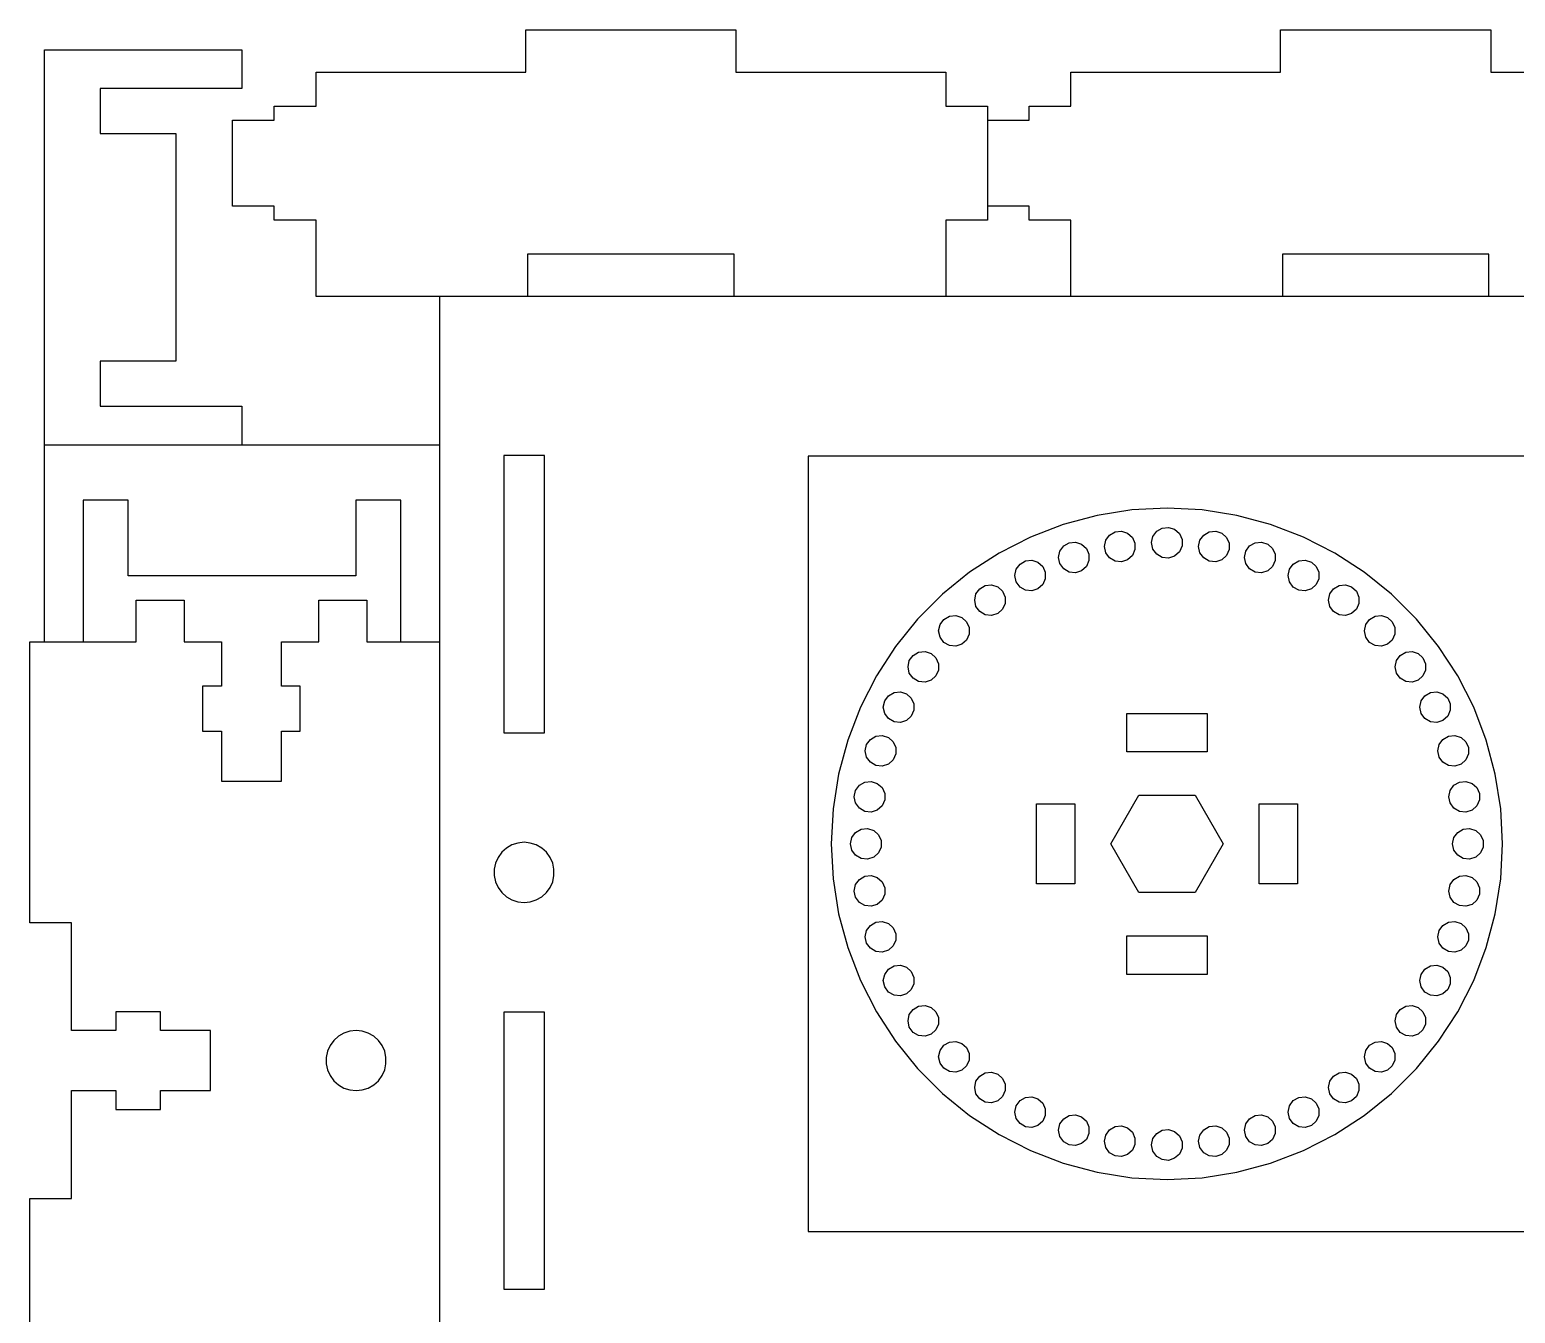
# Model space of a CAD drawing. Header units: millimetres. Extents: x 2644 to 3005, y 284 to 641.
# Drawn here: x 2827.8 to 2934.6, y 548.3 to 640.5 of the extents above; entities that cross this region are included whole.
import ezdxf

# ---------------------------------------------------------------- set-up
doc = ezdxf.new("R2010")
doc.units = ezdxf.units.MM
doc.layers.add('图层 01', color=18, linetype='Continuous', true_color=0x000000)

msp = doc.modelspace()

# ---------------------------------------------------------------- linework, layer by layer
at = {"layer": '图层 01', "color": 5, "true_color": 0x0000ff}
for p, q in [((2863.48, 637.48), (2863.48, 640.53)), ((2863.48, 640.53), (2878.59, 640.53)), ((2878.59, 640.53), (2878.59, 637.48)), ((2917.76, 637.48), (2917.76, 640.53)), ((2917.76, 640.53), (2932.87, 640.53)), ((2932.87, 640.53), (2932.87, 637.48)), ((2828.89, 639.08), (2843.07, 639.08)), ((2828.89, 610.7), (2828.89, 639.08)), ((2843.07, 639.08), (2843.07, 636.3)), ((2848.4, 635.03), (2848.4, 637.48)), ((2848.4, 637.48), (2863.48, 637.48)), ((2878.59, 637.48), (2893.68, 637.48)), ((2893.68, 637.48), (2893.68, 635.03)), ((2902.68, 635.03), (2902.68, 637.48)), ((2902.68, 637.48), (2917.76, 637.48)), ((2932.87, 637.48), (2947.96, 637.48)), ((2843.07, 636.3), (2832.87, 636.3)), ((2832.87, 636.3), (2832.87, 633.08)), ((2845.4, 634.03), (2845.4, 635.03)), ((2845.4, 635.03), (2848.4, 635.03)), ((2893.68, 635.03), (2896.68, 635.03)), ((2896.68, 635.03), (2896.68, 626.85)), ((2899.68, 634.03), (2899.68, 635.03)), ((2899.68, 635.03), (2902.68, 635.03)), ((2842.4, 627.85), (2842.4, 634.03)), ((2842.4, 634.03), (2845.4, 634.03)), ((2896.68, 634.03), (2899.68, 634.03)), ((2832.87, 633.08), (2838.31, 633.08)), ((2838.31, 633.08), (2838.31, 616.7)), ((2845.4, 627.85), (2842.4, 627.85)), ((2845.4, 626.85), (2845.4, 627.85)), ((2899.68, 627.85), (2896.68, 627.85)), ((2899.68, 626.85), (2899.68, 627.85)), ((2848.4, 626.85), (2845.4, 626.85)), ((2848.4, 621.35), (2848.4, 626.85)), ((2896.68, 626.85), (2893.68, 626.85)), ((2893.68, 626.85), (2893.68, 621.35)), ((2902.68, 626.85), (2899.68, 626.85)), ((2902.68, 621.35), (2902.68, 626.85)), ((2878.46, 624.4), (2863.61, 624.4)), ((2863.61, 624.4), (2863.61, 621.35)), ((2878.46, 621.35), (2878.46, 624.4)), ((2932.74, 624.4), (2917.89, 624.4)), ((2917.89, 624.4), (2917.89, 621.35)), ((2932.74, 621.35), (2932.74, 624.4)), ((3005.24, 621.35), (2848.4, 621.35)), ((2857.27, 621.35), (2857.27, 467.16)), ((2838.31, 616.7), (2832.87, 616.7)), ((2832.87, 616.7), (2832.87, 613.48)), ((2832.87, 613.48), (2843.07, 613.48)), ((2843.07, 613.48), (2843.07, 610.7)), ((2828.89, 596.52), (2828.89, 610.7)), ((2828.89, 610.7), (2857.27, 610.7)), ((2864.82, 609.92), (2861.9, 609.92)), ((2861.9, 609.92), (2861.9, 590)), ((2864.82, 590), (2864.82, 609.92)), ((2985.81, 609.87), (2883.79, 609.87)), ((2883.79, 609.87), (2883.79, 554.15)), ((2834.89, 606.72), (2831.67, 606.72)), ((2831.67, 606.72), (2831.67, 596.52)), ((2834.89, 601.28), (2834.89, 606.72)), ((2854.49, 606.72), (2851.27, 606.72)), ((2851.27, 606.72), (2851.27, 601.28)), ((2854.49, 596.52), (2854.49, 606.72)), ((2907.06, 606.01), (2904.57, 605.62)), ((2909.59, 606.15), (2907.06, 606.01)), ((2912.11, 606.01), (2909.59, 606.15)), ((2914.6, 605.62), (2912.11, 606.01)), ((2902.13, 604.96), (2899.77, 604.06)), ((2904.57, 605.62), (2902.13, 604.96)), ((2908.85, 604.48), (2909.24, 604.71)), ((2909.24, 604.71), (2909.7, 604.76)), ((2909.7, 604.76), (2910.14, 604.62)), ((2910.14, 604.62), (2910.48, 604.31)), ((2917.04, 604.96), (2914.6, 605.62)), ((2919.4, 604.06), (2917.04, 604.96)), ((2899.77, 604.06), (2897.52, 602.91)), ((2902.16, 603.42), (2902.56, 603.65)), ((2902.56, 603.65), (2903.01, 603.7)), ((2903.01, 603.7), (2903.45, 603.56)), ((2903.45, 603.56), (2903.79, 603.25)), ((2905.09, 603.39), (2905.19, 603.84)), ((2905.19, 603.84), (2905.46, 604.21)), ((2905.46, 604.21), (2905.86, 604.44)), ((2905.86, 604.44), (2906.32, 604.49)), ((2906.32, 604.49), (2906.75, 604.35)), ((2906.75, 604.35), (2907.1, 604.04)), ((2907.1, 604.04), (2907.28, 603.62)), ((2907.28, 603.62), (2907.28, 603.16)), ((2908.48, 603.66), (2908.57, 604.11)), ((2908.57, 603.2), (2908.48, 603.66)), ((2908.57, 604.11), (2908.85, 604.48)), ((2910.48, 604.31), (2910.67, 603.89)), ((2910.67, 603.89), (2910.67, 603.43)), ((2911.86, 603.39), (2911.96, 603.84)), ((2911.96, 603.84), (2912.23, 604.21)), ((2912.23, 604.21), (2912.63, 604.44)), ((2912.63, 604.44), (2913.09, 604.49)), ((2913.09, 604.49), (2913.53, 604.35)), ((2913.53, 604.35), (2913.87, 604.04)), ((2913.87, 604.04), (2914.06, 603.62)), ((2914.06, 603.62), (2914.06, 603.16)), ((2915.53, 603.42), (2915.93, 603.65)), ((2915.93, 603.65), (2916.39, 603.7)), ((2916.39, 603.7), (2916.83, 603.56)), ((2916.83, 603.56), (2917.17, 603.25)), ((2921.65, 602.91), (2919.4, 604.06)), ((2897.52, 602.91), (2895.4, 601.54)), ((2901.79, 602.6), (2901.89, 603.05)), ((2901.89, 602.15), (2901.79, 602.6)), ((2901.89, 603.05), (2902.16, 603.42)), ((2903.79, 603.25), (2903.98, 602.83)), ((2903.98, 602.83), (2903.98, 602.37)), ((2905.19, 602.94), (2905.09, 603.39)), ((2905.46, 602.57), (2905.19, 602.94)), ((2905.86, 602.34), (2905.46, 602.57)), ((2907.1, 602.74), (2906.75, 602.43)), ((2907.28, 603.16), (2907.1, 602.74)), ((2908.85, 602.83), (2908.57, 603.2)), ((2909.24, 602.6), (2908.85, 602.83)), ((2909.7, 602.55), (2909.24, 602.6)), ((2910.14, 602.7), (2909.7, 602.55)), ((2910.48, 603), (2910.14, 602.7)), ((2910.67, 603.43), (2910.48, 603)), ((2911.96, 602.94), (2911.86, 603.39)), ((2912.23, 602.57), (2911.96, 602.94)), ((2912.63, 602.34), (2912.23, 602.57)), ((2913.87, 602.74), (2913.53, 602.43)), ((2914.06, 603.16), (2913.87, 602.74)), ((2915.17, 602.6), (2915.26, 603.05)), ((2915.26, 602.15), (2915.17, 602.6)), ((2915.26, 603.05), (2915.53, 603.42)), ((2917.17, 603.25), (2917.36, 602.83)), ((2917.36, 602.83), (2917.36, 602.37)), ((2923.77, 601.54), (2921.65, 602.91)), ((2895.4, 601.54), (2893.44, 599.95)), ((2898.65, 601.3), (2898.75, 601.75)), ((2898.75, 601.75), (2899.02, 602.12)), ((2899.02, 602.12), (2899.42, 602.35)), ((2899.42, 602.35), (2899.88, 602.4)), ((2899.88, 602.4), (2900.31, 602.26)), ((2900.31, 602.26), (2900.66, 601.95)), ((2900.66, 601.95), (2900.84, 601.53)), ((2900.84, 601.53), (2900.84, 601.07)), ((2902.16, 601.77), (2901.89, 602.15)), ((2902.56, 601.54), (2902.16, 601.77)), ((2903.01, 601.49), (2902.56, 601.54)), ((2903.45, 601.64), (2903.01, 601.49)), ((2903.79, 601.94), (2903.45, 601.64)), ((2903.98, 602.37), (2903.79, 601.94)), ((2906.32, 602.29), (2905.86, 602.34)), ((2906.75, 602.43), (2906.32, 602.29)), ((2913.09, 602.29), (2912.63, 602.34)), ((2913.53, 602.43), (2913.09, 602.29)), ((2915.53, 601.77), (2915.26, 602.15)), ((2915.93, 601.54), (2915.53, 601.77)), ((2916.39, 601.49), (2915.93, 601.54)), ((2916.83, 601.64), (2916.39, 601.49)), ((2917.17, 601.94), (2916.83, 601.64)), ((2917.36, 602.37), (2917.17, 601.94)), ((2918.31, 601.3), (2918.4, 601.75)), ((2918.4, 601.75), (2918.67, 602.12)), ((2918.67, 602.12), (2919.07, 602.35)), ((2919.07, 602.35), (2919.53, 602.4)), ((2919.53, 602.4), (2919.97, 602.26)), ((2919.97, 602.26), (2920.31, 601.95)), ((2920.31, 601.95), (2920.5, 601.53)), ((2920.5, 601.53), (2920.5, 601.07)), ((2925.74, 599.95), (2923.77, 601.54)), ((2851.27, 601.28), (2834.89, 601.28)), ((2895.85, 599.97), (2896.12, 600.35)), ((2896.12, 600.35), (2896.52, 600.58)), ((2896.52, 600.58), (2896.98, 600.62)), ((2896.98, 600.62), (2897.42, 600.48)), ((2897.42, 600.48), (2897.76, 600.17)), ((2898.75, 600.85), (2898.65, 601.3)), ((2899.02, 600.47), (2898.75, 600.85)), ((2899.42, 600.24), (2899.02, 600.47)), ((2900.31, 600.34), (2899.88, 600.19)), ((2900.66, 600.65), (2900.31, 600.34)), ((2900.84, 601.07), (2900.66, 600.65)), ((2918.4, 600.85), (2918.31, 601.3)), ((2918.67, 600.47), (2918.4, 600.85)), ((2919.07, 600.24), (2918.67, 600.47)), ((2919.97, 600.34), (2919.53, 600.19)), ((2920.31, 600.65), (2919.97, 600.34)), ((2920.5, 601.07), (2920.31, 600.65)), ((2921.3, 599.97), (2921.57, 600.35)), ((2921.57, 600.35), (2921.97, 600.58)), ((2921.97, 600.58), (2922.43, 600.62)), ((2922.43, 600.62), (2922.86, 600.48)), ((2922.86, 600.48), (2923.21, 600.17)), ((2835.46, 596.52), (2835.46, 599.52)), ((2835.46, 599.52), (2838.92, 599.52)), ((2838.92, 599.52), (2838.92, 596.52)), ((2848.6, 596.52), (2848.6, 599.52)), ((2848.6, 599.52), (2852.06, 599.52)), ((2852.06, 599.52), (2852.06, 596.52)), ((2893.44, 599.95), (2891.65, 598.16)), ((2895.76, 599.52), (2895.85, 599.97)), ((2895.85, 599.07), (2895.76, 599.52)), ((2897.76, 600.17), (2897.95, 599.75)), ((2897.95, 599.29), (2897.76, 598.87)), ((2897.95, 599.75), (2897.95, 599.29)), ((2899.88, 600.19), (2899.42, 600.24)), ((2919.53, 600.19), (2919.07, 600.24)), ((2921.2, 599.52), (2921.3, 599.97)), ((2921.3, 599.07), (2921.2, 599.52)), ((2923.21, 600.17), (2923.39, 599.75)), ((2923.39, 599.29), (2923.21, 598.87)), ((2923.39, 599.75), (2923.39, 599.29)), ((2927.52, 598.16), (2925.74, 599.95)), ((2893.54, 598.14), (2893.94, 598.37)), ((2893.94, 598.37), (2894.4, 598.42)), ((2894.4, 598.42), (2894.84, 598.28)), ((2894.84, 598.28), (2895.18, 597.97)), ((2896.12, 598.7), (2895.85, 599.07)), ((2896.52, 598.47), (2896.12, 598.7)), ((2896.98, 598.42), (2896.52, 598.47)), ((2897.42, 598.56), (2896.98, 598.42)), ((2897.76, 598.87), (2897.42, 598.56)), ((2921.57, 598.7), (2921.3, 599.07)), ((2921.97, 598.47), (2921.57, 598.7)), ((2922.43, 598.42), (2921.97, 598.47)), ((2922.86, 598.56), (2922.43, 598.42)), ((2923.21, 598.87), (2922.86, 598.56)), ((2924.15, 598.14), (2924.55, 598.37)), ((2924.55, 598.37), (2925.01, 598.42)), ((2925.01, 598.42), (2925.45, 598.28)), ((2925.45, 598.28), (2925.79, 597.97)), ((2891.65, 598.16), (2890.06, 596.2)), ((2893.17, 597.32), (2893.27, 597.77)), ((2893.27, 596.87), (2893.17, 597.32)), ((2893.27, 597.77), (2893.54, 598.14)), ((2895.18, 597.97), (2895.37, 597.55)), ((2895.37, 597.55), (2895.37, 597.09)), ((2923.78, 597.32), (2923.88, 597.77)), ((2923.88, 596.87), (2923.78, 597.32)), ((2923.88, 597.77), (2924.15, 598.14)), ((2925.79, 597.97), (2925.98, 597.55)), ((2925.98, 597.55), (2925.98, 597.09)), ((2929.11, 596.2), (2927.52, 598.16)), ((2827.82, 576.34), (2827.82, 596.52)), ((2827.82, 596.52), (2835.46, 596.52)), ((2838.92, 596.52), (2841.6, 596.52)), ((2841.6, 596.52), (2841.6, 593.34)), ((2845.92, 593.34), (2845.92, 596.52)), ((2845.92, 596.52), (2848.6, 596.52)), ((2852.06, 596.52), (2857.27, 596.52)), ((2890.06, 596.2), (2888.69, 594.08)), ((2893.54, 596.49), (2893.27, 596.87)), ((2893.94, 596.26), (2893.54, 596.49)), ((2894.4, 596.21), (2893.94, 596.26)), ((2894.84, 596.36), (2894.4, 596.21)), ((2895.18, 596.66), (2894.84, 596.36)), ((2895.37, 597.09), (2895.18, 596.66)), ((2924.15, 596.49), (2923.88, 596.87)), ((2924.55, 596.26), (2924.15, 596.49)), ((2925.01, 596.21), (2924.55, 596.26)), ((2925.45, 596.36), (2925.01, 596.21)), ((2925.79, 596.66), (2925.45, 596.36)), ((2925.98, 597.09), (2925.79, 596.66)), ((2930.49, 594.08), (2929.11, 596.2)), ((2890.97, 594.73), (2891.06, 595.18)), ((2891.06, 595.18), (2891.33, 595.56)), ((2891.33, 595.56), (2891.73, 595.79)), ((2891.73, 595.79), (2892.19, 595.84)), ((2892.19, 595.84), (2892.63, 595.69)), ((2892.63, 595.69), (2892.97, 595.38)), ((2892.97, 595.38), (2893.16, 594.96)), ((2925.99, 594.73), (2926.09, 595.18)), ((2926.09, 595.18), (2926.36, 595.56)), ((2926.36, 595.56), (2926.76, 595.79)), ((2926.76, 595.79), (2927.21, 595.84)), ((2927.21, 595.84), (2927.65, 595.69)), ((2927.65, 595.69), (2927.99, 595.38)), ((2927.99, 595.38), (2928.18, 594.96)), ((2888.69, 594.08), (2887.54, 591.83)), ((2891.06, 594.28), (2890.97, 594.73)), ((2891.33, 593.91), (2891.06, 594.28)), ((2891.73, 593.68), (2891.33, 593.91)), ((2892.97, 594.08), (2892.63, 593.77)), ((2893.16, 594.5), (2892.97, 594.08)), ((2893.16, 594.96), (2893.16, 594.5)), ((2926.09, 594.28), (2925.99, 594.73)), ((2926.36, 593.91), (2926.09, 594.28)), ((2926.76, 593.68), (2926.36, 593.91)), ((2927.99, 594.08), (2927.65, 593.77)), ((2928.18, 594.5), (2927.99, 594.08)), ((2928.18, 594.96), (2928.18, 594.5)), ((2931.64, 591.83), (2930.49, 594.08)), ((2841.6, 593.34), (2840.25, 593.34)), ((2840.25, 593.34), (2840.25, 590.12)), ((2847.27, 593.34), (2845.92, 593.34)), ((2847.27, 590.12), (2847.27, 593.34)), ((2889.56, 592.66), (2889.96, 592.89)), ((2889.96, 592.89), (2890.42, 592.94)), ((2890.42, 592.94), (2890.86, 592.8)), ((2892.19, 593.63), (2891.73, 593.68)), ((2892.63, 593.77), (2892.19, 593.63)), ((2927.21, 593.63), (2926.76, 593.68)), ((2927.65, 593.77), (2927.21, 593.63)), ((2928.13, 592.66), (2928.53, 592.89)), ((2928.53, 592.89), (2928.99, 592.94)), ((2928.99, 592.94), (2929.43, 592.8)), ((2887.54, 591.83), (2886.63, 589.47)), ((2889.19, 591.84), (2889.29, 592.29)), ((2889.29, 591.39), (2889.19, 591.84)), ((2889.29, 592.29), (2889.56, 592.66)), ((2890.86, 592.8), (2891.2, 592.49)), ((2891.2, 592.49), (2891.39, 592.07)), ((2891.39, 592.07), (2891.39, 591.61)), ((2927.76, 591.84), (2927.86, 592.29)), ((2927.86, 591.39), (2927.76, 591.84)), ((2927.86, 592.29), (2928.13, 592.66)), ((2929.43, 592.8), (2929.77, 592.49)), ((2929.77, 592.49), (2929.96, 592.07)), ((2929.96, 592.07), (2929.96, 591.61)), ((2932.54, 589.47), (2931.64, 591.83)), ((2889.56, 591.01), (2889.29, 591.39)), ((2889.96, 590.78), (2889.56, 591.01)), ((2890.42, 590.74), (2889.96, 590.78)), ((2890.86, 590.88), (2890.42, 590.74)), ((2891.2, 591.19), (2890.86, 590.88)), ((2891.39, 591.61), (2891.2, 591.19)), ((2906.71, 588.63), (2906.71, 591.39)), ((2906.71, 591.39), (2912.47, 591.39)), ((2912.47, 591.39), (2912.47, 588.63)), ((2928.13, 591.01), (2927.86, 591.39)), ((2928.53, 590.78), (2928.13, 591.01)), ((2928.99, 590.74), (2928.53, 590.78)), ((2929.43, 590.88), (2928.99, 590.74)), ((2929.77, 591.19), (2929.43, 590.88)), ((2929.96, 591.61), (2929.77, 591.19)), ((2840.25, 590.12), (2841.6, 590.12)), ((2841.6, 590.12), (2841.6, 586.52)), ((2845.92, 586.52), (2845.92, 590.12)), ((2845.92, 590.12), (2847.27, 590.12)), ((2861.9, 590), (2864.82, 590)), ((2888.26, 589.52), (2888.66, 589.75)), ((2888.66, 589.75), (2889.12, 589.8)), ((2889.12, 589.8), (2889.56, 589.66)), ((2889.56, 589.66), (2889.9, 589.35)), ((2929.43, 589.52), (2929.83, 589.75)), ((2929.83, 589.75), (2930.29, 589.8)), ((2930.29, 589.8), (2930.73, 589.66)), ((2930.73, 589.66), (2931.07, 589.35)), ((2886.63, 589.47), (2885.98, 587.03)), ((2887.89, 588.7), (2887.99, 589.15)), ((2887.99, 588.25), (2887.89, 588.7)), ((2887.99, 589.15), (2888.26, 589.52)), ((2889.9, 589.35), (2890.09, 588.93)), ((2890.09, 588.93), (2890.09, 588.47)), ((2912.47, 588.63), (2906.71, 588.63)), ((2929.06, 588.7), (2929.16, 589.15)), ((2929.16, 588.25), (2929.06, 588.7)), ((2929.16, 589.15), (2929.43, 589.52)), ((2931.07, 589.35), (2931.26, 588.93)), ((2931.26, 588.93), (2931.26, 588.47)), ((2933.19, 587.03), (2932.54, 589.47)), ((2888.26, 587.88), (2887.99, 588.25)), ((2888.66, 587.65), (2888.26, 587.88)), ((2889.12, 587.6), (2888.66, 587.65)), ((2889.56, 587.74), (2889.12, 587.6)), ((2889.9, 588.05), (2889.56, 587.74)), ((2890.09, 588.47), (2889.9, 588.05)), ((2929.43, 587.88), (2929.16, 588.25)), ((2929.83, 587.65), (2929.43, 587.88)), ((2930.29, 587.6), (2929.83, 587.65)), ((2930.73, 587.74), (2930.29, 587.6)), ((2931.07, 588.05), (2930.73, 587.74)), ((2931.26, 588.47), (2931.07, 588.05)), ((2841.6, 586.52), (2845.92, 586.52)), ((2885.98, 587.03), (2885.58, 584.53)), ((2887.47, 586.22), (2887.87, 586.45)), ((2887.87, 586.45), (2888.32, 586.5)), ((2888.32, 586.5), (2888.76, 586.36)), ((2930.22, 586.22), (2930.62, 586.45)), ((2930.62, 586.45), (2931.08, 586.5)), ((2931.08, 586.5), (2931.52, 586.36)), ((2933.59, 584.53), (2933.19, 587.03)), ((2887.1, 585.4), (2887.2, 585.85)), ((2887.2, 584.95), (2887.1, 585.4)), ((2887.2, 585.85), (2887.47, 586.22)), ((2888.76, 586.36), (2889.11, 586.05)), ((2889.11, 586.05), (2889.29, 585.63)), ((2889.29, 585.63), (2889.29, 585.17)), ((2905.55, 582.01), (2907.57, 585.51)), ((2907.57, 585.51), (2911.61, 585.51)), ((2911.61, 585.51), (2913.62, 582.01)), ((2929.86, 585.4), (2929.95, 585.85)), ((2929.95, 584.95), (2929.86, 585.4)), ((2929.95, 585.85), (2930.22, 586.22)), ((2931.52, 586.36), (2931.86, 586.05)), ((2931.86, 586.05), (2932.05, 585.63)), ((2932.05, 585.63), (2932.05, 585.17)), ((2885.58, 584.53), (2885.45, 582.01)), ((2887.47, 584.57), (2887.2, 584.95)), ((2887.87, 584.34), (2887.47, 584.57)), ((2888.32, 584.29), (2887.87, 584.34)), ((2888.76, 584.44), (2888.32, 584.29)), ((2889.11, 584.75), (2888.76, 584.44)), ((2889.29, 585.17), (2889.11, 584.75)), ((2900.21, 579.13), (2900.21, 584.89)), ((2900.21, 584.89), (2902.97, 584.89)), ((2902.97, 584.89), (2902.97, 579.13)), ((2916.21, 579.13), (2916.21, 584.89)), ((2916.21, 584.89), (2918.97, 584.89)), ((2918.97, 584.89), (2918.97, 579.13)), ((2930.22, 584.57), (2929.95, 584.95)), ((2930.62, 584.34), (2930.22, 584.57)), ((2931.08, 584.29), (2930.62, 584.34)), ((2931.52, 584.44), (2931.08, 584.29)), ((2931.86, 584.75), (2931.52, 584.44)), ((2932.05, 585.17), (2931.86, 584.75)), ((2933.72, 582.01), (2933.59, 584.53)), ((2886.83, 582.01), (2886.93, 582.46)), ((2886.93, 582.46), (2887.2, 582.83)), ((2887.2, 582.83), (2887.6, 583.06)), ((2887.6, 583.06), (2888.06, 583.11)), ((2888.06, 583.11), (2888.5, 582.97)), ((2888.5, 582.97), (2888.84, 582.66)), ((2888.84, 582.66), (2889.03, 582.24)), ((2889.03, 582.24), (2889.03, 581.78)), ((2930.12, 582.01), (2930.22, 582.46)), ((2930.22, 582.46), (2930.49, 582.83)), ((2930.49, 582.83), (2930.89, 583.06)), ((2930.89, 583.06), (2931.35, 583.11)), ((2931.35, 583.11), (2931.79, 582.97)), ((2931.79, 582.97), (2932.13, 582.66)), ((2932.13, 582.66), (2932.32, 582.24)), ((2932.32, 582.24), (2932.32, 581.78)), ((2861.76, 581.41), (2861.49, 581.04)), ((2862.09, 581.71), (2861.76, 581.41)), ((2862.48, 581.93), (2862.09, 581.71)), ((2862.91, 582.07), (2862.48, 581.93)), ((2863.36, 582.12), (2862.91, 582.07)), ((2863.81, 582.07), (2863.36, 582.12)), ((2864.24, 581.93), (2863.81, 582.07)), ((2864.63, 581.71), (2864.24, 581.93)), ((2864.97, 581.41), (2864.63, 581.71)), ((2865.23, 581.04), (2864.97, 581.41)), ((2885.45, 582.01), (2885.58, 579.49)), ((2886.93, 581.56), (2886.83, 582.01)), ((2887.2, 581.19), (2886.93, 581.56)), ((2887.6, 580.96), (2887.2, 581.19)), ((2888.84, 581.36), (2888.5, 581.05)), ((2889.03, 581.78), (2888.84, 581.36)), ((2907.57, 578.51), (2905.55, 582.01)), ((2913.62, 582.01), (2911.61, 578.51)), ((2930.22, 581.56), (2930.12, 582.01)), ((2930.49, 581.19), (2930.22, 581.56)), ((2930.89, 580.96), (2930.49, 581.19)), ((2932.13, 581.36), (2931.79, 581.05)), ((2932.32, 581.78), (2932.13, 581.36)), ((2933.59, 579.49), (2933.72, 582.01)), ((2861.31, 580.63), (2861.21, 580.19)), ((2861.21, 580.19), (2861.21, 579.73)), ((2861.49, 581.04), (2861.31, 580.63)), ((2865.42, 580.63), (2865.23, 581.04)), ((2865.51, 580.19), (2865.42, 580.63)), ((2865.51, 579.73), (2865.51, 580.19)), ((2888.06, 580.91), (2887.6, 580.96)), ((2888.5, 581.05), (2888.06, 580.91)), ((2931.35, 580.91), (2930.89, 580.96)), ((2931.79, 581.05), (2931.35, 580.91)), ((2861.21, 579.73), (2861.31, 579.29)), ((2861.31, 579.29), (2861.49, 578.88)), ((2865.23, 578.88), (2865.42, 579.29)), ((2865.42, 579.29), (2865.51, 579.73)), ((2885.58, 579.49), (2885.98, 576.99)), ((2887.1, 578.62), (2887.2, 579.08)), ((2887.2, 579.08), (2887.47, 579.45)), ((2887.47, 579.45), (2887.87, 579.68)), ((2887.87, 579.68), (2888.32, 579.73)), ((2888.32, 579.73), (2888.76, 579.58)), ((2888.76, 579.58), (2889.11, 579.28)), ((2889.11, 579.28), (2889.29, 578.85)), ((2902.97, 579.13), (2900.21, 579.13)), ((2918.97, 579.13), (2916.21, 579.13)), ((2929.86, 578.62), (2929.95, 579.08)), ((2929.95, 579.08), (2930.22, 579.45)), ((2930.22, 579.45), (2930.62, 579.68)), ((2930.62, 579.68), (2931.08, 579.73)), ((2931.08, 579.73), (2931.52, 579.58)), ((2931.52, 579.58), (2931.86, 579.28)), ((2931.86, 579.28), (2932.05, 578.85)), ((2933.19, 576.99), (2933.59, 579.49)), ((2861.49, 578.88), (2861.76, 578.52)), ((2861.76, 578.52), (2862.09, 578.21)), ((2862.09, 578.21), (2862.48, 577.99)), ((2862.48, 577.99), (2862.91, 577.85)), ((2863.81, 577.85), (2864.24, 577.99)), ((2864.24, 577.99), (2864.63, 578.21)), ((2864.63, 578.21), (2864.97, 578.52)), ((2864.97, 578.52), (2865.23, 578.88)), ((2887.2, 578.17), (2887.1, 578.62)), ((2887.47, 577.8), (2887.2, 578.17)), ((2889.11, 577.97), (2888.76, 577.66)), ((2889.29, 578.39), (2889.11, 577.97)), ((2889.29, 578.85), (2889.29, 578.39)), ((2911.61, 578.51), (2907.57, 578.51)), ((2929.95, 578.17), (2929.86, 578.62)), ((2930.22, 577.8), (2929.95, 578.17)), ((2931.86, 577.97), (2931.52, 577.66)), ((2932.05, 578.39), (2931.86, 577.97)), ((2932.05, 578.85), (2932.05, 578.39)), ((2862.91, 577.85), (2863.36, 577.8)), ((2863.36, 577.8), (2863.81, 577.85)), ((2885.98, 576.99), (2886.63, 574.55)), ((2887.87, 577.57), (2887.47, 577.8)), ((2888.32, 577.52), (2887.87, 577.57)), ((2888.76, 577.66), (2888.32, 577.52)), ((2930.62, 577.57), (2930.22, 577.8)), ((2931.08, 577.52), (2930.62, 577.57)), ((2931.52, 577.66), (2931.08, 577.52)), ((2932.54, 574.55), (2933.19, 576.99)), ((2830.82, 576.34), (2827.82, 576.34)), ((2830.82, 568.59), (2830.82, 576.34)), ((2887.89, 575.32), (2887.99, 575.77)), ((2887.99, 575.77), (2888.26, 576.15)), ((2888.26, 576.15), (2888.66, 576.38)), ((2888.66, 576.38), (2889.12, 576.42)), ((2889.12, 576.42), (2889.56, 576.28)), ((2889.56, 576.28), (2889.9, 575.97)), ((2889.9, 575.97), (2890.09, 575.55)), ((2929.06, 575.32), (2929.16, 575.77)), ((2929.16, 575.77), (2929.43, 576.15)), ((2929.43, 576.15), (2929.83, 576.38)), ((2929.83, 576.38), (2930.29, 576.42)), ((2930.29, 576.42), (2930.73, 576.28)), ((2930.73, 576.28), (2931.07, 575.97)), ((2931.07, 575.97), (2931.26, 575.55)), ((2887.99, 574.87), (2887.89, 575.32)), ((2888.26, 574.5), (2887.99, 574.87)), ((2890.09, 575.09), (2889.9, 574.67)), ((2890.09, 575.55), (2890.09, 575.09)), ((2906.71, 572.63), (2906.71, 575.39)), ((2906.71, 575.39), (2912.47, 575.39)), ((2912.47, 575.39), (2912.47, 572.63)), ((2929.16, 574.87), (2929.06, 575.32)), ((2929.43, 574.5), (2929.16, 574.87)), ((2931.26, 575.09), (2931.07, 574.67)), ((2931.26, 575.55), (2931.26, 575.09)), ((2886.63, 574.55), (2887.54, 572.19)), ((2888.66, 574.27), (2888.26, 574.5)), ((2889.12, 574.22), (2888.66, 574.27)), ((2889.56, 574.36), (2889.12, 574.22)), ((2889.9, 574.67), (2889.56, 574.36)), ((2929.83, 574.27), (2929.43, 574.5)), ((2930.29, 574.22), (2929.83, 574.27)), ((2930.73, 574.36), (2930.29, 574.22)), ((2931.07, 574.67), (2930.73, 574.36)), ((2931.64, 572.19), (2932.54, 574.55)), ((2889.19, 572.18), (2889.29, 572.63)), ((2889.29, 572.63), (2889.56, 573.01)), ((2889.56, 573.01), (2889.96, 573.24)), ((2889.96, 573.24), (2890.42, 573.29)), ((2890.42, 573.29), (2890.86, 573.14)), ((2890.86, 573.14), (2891.2, 572.84)), ((2891.2, 572.84), (2891.39, 572.41)), ((2912.47, 572.63), (2906.71, 572.63)), ((2927.76, 572.18), (2927.86, 572.63)), ((2927.86, 572.63), (2928.13, 573.01)), ((2928.13, 573.01), (2928.53, 573.24)), ((2928.53, 573.24), (2928.99, 573.29)), ((2928.99, 573.29), (2929.43, 573.14)), ((2929.43, 573.14), (2929.77, 572.84)), ((2929.77, 572.84), (2929.96, 572.41)), ((2887.54, 572.19), (2888.69, 569.94)), ((2889.29, 571.73), (2889.19, 572.18)), ((2889.56, 571.36), (2889.29, 571.73)), ((2891.2, 571.53), (2890.86, 571.22)), ((2891.39, 571.95), (2891.2, 571.53)), ((2891.39, 572.41), (2891.39, 571.95)), ((2927.86, 571.73), (2927.76, 572.18)), ((2928.13, 571.36), (2927.86, 571.73)), ((2929.77, 571.53), (2929.43, 571.22)), ((2929.96, 571.95), (2929.77, 571.53)), ((2929.96, 572.41), (2929.96, 571.95)), ((2930.49, 569.94), (2931.64, 572.19)), ((2889.96, 571.13), (2889.56, 571.36)), ((2890.42, 571.08), (2889.96, 571.13)), ((2890.86, 571.22), (2890.42, 571.08)), ((2928.53, 571.13), (2928.13, 571.36)), ((2928.99, 571.08), (2928.53, 571.13)), ((2929.43, 571.22), (2928.99, 571.08)), ((2837.22, 569.94), (2834, 569.94)), ((2834, 569.94), (2834, 568.59)), ((2837.22, 568.59), (2837.22, 569.94)), ((2864.82, 569.92), (2861.9, 569.92)), ((2861.9, 569.92), (2861.9, 550)), ((2864.82, 550), (2864.82, 569.92)), ((2888.69, 569.94), (2890.06, 567.82)), ((2890.97, 569.29), (2891.06, 569.74)), ((2891.06, 569.74), (2891.33, 570.11)), ((2891.33, 570.11), (2891.73, 570.34)), ((2891.73, 570.34), (2892.19, 570.39)), ((2892.19, 570.39), (2892.63, 570.25)), ((2892.63, 570.25), (2892.97, 569.94)), ((2892.97, 569.94), (2893.16, 569.52)), ((2893.16, 569.52), (2893.16, 569.06)), ((2925.99, 569.29), (2926.09, 569.74)), ((2926.09, 569.74), (2926.36, 570.11)), ((2926.36, 570.11), (2926.76, 570.34)), ((2926.76, 570.34), (2927.21, 570.39)), ((2927.21, 570.39), (2927.65, 570.25)), ((2927.65, 570.25), (2927.99, 569.94)), ((2927.99, 569.94), (2928.18, 569.52)), ((2928.18, 569.52), (2928.18, 569.06)), ((2929.11, 567.82), (2930.49, 569.94)), ((2834, 568.59), (2830.82, 568.59)), ((2840.82, 568.59), (2837.22, 568.59)), ((2840.82, 564.27), (2840.82, 568.59)), ((2850.4, 568.4), (2850.01, 568.18)), ((2850.83, 568.54), (2850.4, 568.4)), ((2851.28, 568.59), (2850.83, 568.54)), ((2851.73, 568.54), (2851.28, 568.59)), ((2852.16, 568.4), (2851.73, 568.54)), ((2852.55, 568.18), (2852.16, 568.4)), ((2891.06, 568.84), (2890.97, 569.29)), ((2891.33, 568.46), (2891.06, 568.84)), ((2891.73, 568.23), (2891.33, 568.46)), ((2892.63, 568.33), (2892.19, 568.19)), ((2892.97, 568.64), (2892.63, 568.33)), ((2893.16, 569.06), (2892.97, 568.64)), ((2926.09, 568.84), (2925.99, 569.29)), ((2926.36, 568.46), (2926.09, 568.84)), ((2926.76, 568.23), (2926.36, 568.46)), ((2927.65, 568.33), (2927.21, 568.19)), ((2927.99, 568.64), (2927.65, 568.33)), ((2928.18, 569.06), (2927.99, 568.64)), ((2849.41, 567.51), (2849.23, 567.1)), ((2849.68, 567.87), (2849.41, 567.51)), ((2850.01, 568.18), (2849.68, 567.87)), ((2852.89, 567.87), (2852.55, 568.18)), ((2853.15, 567.51), (2852.89, 567.87)), ((2853.34, 567.1), (2853.15, 567.51)), ((2890.06, 567.82), (2891.65, 565.86)), ((2892.19, 568.19), (2891.73, 568.23)), ((2893.27, 567.16), (2893.54, 567.53)), ((2893.54, 567.53), (2893.94, 567.76)), ((2893.94, 567.76), (2894.4, 567.81)), ((2894.4, 567.81), (2894.84, 567.66)), ((2894.84, 567.66), (2895.18, 567.36)), ((2895.18, 567.36), (2895.37, 566.94)), ((2923.88, 567.16), (2924.15, 567.53)), ((2924.15, 567.53), (2924.55, 567.76)), ((2924.55, 567.76), (2925.01, 567.81)), ((2925.01, 567.81), (2925.45, 567.66)), ((2925.45, 567.66), (2925.79, 567.36)), ((2925.79, 567.36), (2925.98, 566.94)), ((2927.21, 568.19), (2926.76, 568.23)), ((2927.52, 565.86), (2929.11, 567.82)), ((2849.23, 567.1), (2849.13, 566.65)), ((2849.13, 566.65), (2849.13, 566.2)), ((2849.13, 566.2), (2849.23, 565.76)), ((2853.43, 566.65), (2853.34, 567.1)), ((2853.34, 565.76), (2853.43, 566.2)), ((2853.43, 566.2), (2853.43, 566.65)), ((2893.17, 566.71), (2893.27, 567.16)), ((2893.27, 566.25), (2893.17, 566.71)), ((2893.54, 565.88), (2893.27, 566.25)), ((2895.37, 566.47), (2895.18, 566.05)), ((2895.37, 566.94), (2895.37, 566.47)), ((2923.78, 566.71), (2923.88, 567.16)), ((2923.88, 566.25), (2923.78, 566.71)), ((2924.15, 565.88), (2923.88, 566.25)), ((2925.98, 566.47), (2925.79, 566.05)), ((2925.98, 566.94), (2925.98, 566.47)), ((2849.23, 565.76), (2849.41, 565.35)), ((2849.41, 565.35), (2849.68, 564.98)), ((2852.89, 564.98), (2853.15, 565.35)), ((2853.15, 565.35), (2853.34, 565.76)), ((2891.65, 565.86), (2893.44, 564.07)), ((2893.94, 565.65), (2893.54, 565.88)), ((2894.4, 565.6), (2893.94, 565.65)), ((2894.84, 565.75), (2894.4, 565.6)), ((2895.18, 566.05), (2894.84, 565.75)), ((2895.85, 564.95), (2896.12, 565.32)), ((2896.12, 565.32), (2896.52, 565.55)), ((2896.52, 565.55), (2896.98, 565.6)), ((2896.98, 565.6), (2897.42, 565.46)), ((2897.42, 565.46), (2897.76, 565.15)), ((2897.76, 565.15), (2897.95, 564.73)), ((2921.3, 564.95), (2921.57, 565.32)), ((2921.57, 565.32), (2921.97, 565.55)), ((2921.97, 565.55), (2922.43, 565.6)), ((2922.43, 565.6), (2922.86, 565.46)), ((2922.86, 565.46), (2923.21, 565.15)), ((2923.21, 565.15), (2923.39, 564.73)), ((2924.55, 565.65), (2924.15, 565.88)), ((2925.01, 565.6), (2924.55, 565.65)), ((2925.45, 565.75), (2925.01, 565.6)), ((2925.79, 566.05), (2925.45, 565.75)), ((2925.74, 564.07), (2927.52, 565.86)), ((2830.82, 556.52), (2830.82, 564.27)), ((2830.82, 564.27), (2834, 564.27)), ((2834, 564.27), (2834, 562.92)), ((2837.22, 562.92), (2837.22, 564.27)), ((2837.22, 564.27), (2840.82, 564.27)), ((2849.68, 564.98), (2850.01, 564.68)), ((2850.01, 564.68), (2850.4, 564.46)), ((2850.4, 564.46), (2850.83, 564.32)), ((2850.83, 564.32), (2851.28, 564.27)), ((2851.28, 564.27), (2851.73, 564.32)), ((2851.73, 564.32), (2852.16, 564.46)), ((2852.16, 564.46), (2852.55, 564.68)), ((2852.55, 564.68), (2852.89, 564.98)), ((2893.44, 564.07), (2895.4, 562.48)), ((2895.76, 564.5), (2895.85, 564.95)), ((2895.85, 564.05), (2895.76, 564.5)), ((2896.12, 563.68), (2895.85, 564.05)), ((2897.95, 564.27), (2897.76, 563.85)), ((2897.95, 564.73), (2897.95, 564.27)), ((2921.2, 564.5), (2921.3, 564.95)), ((2921.3, 564.05), (2921.2, 564.5)), ((2921.57, 563.68), (2921.3, 564.05)), ((2923.39, 564.27), (2923.21, 563.85)), ((2923.39, 564.73), (2923.39, 564.27)), ((2923.77, 562.48), (2925.74, 564.07)), ((2896.52, 563.45), (2896.12, 563.68)), ((2896.98, 563.4), (2896.52, 563.45)), ((2897.42, 563.54), (2896.98, 563.4)), ((2897.76, 563.85), (2897.42, 563.54)), ((2898.65, 562.72), (2898.75, 563.18)), ((2898.75, 563.18), (2899.02, 563.55)), ((2899.02, 563.55), (2899.42, 563.78)), ((2899.42, 563.78), (2899.88, 563.83)), ((2899.88, 563.83), (2900.31, 563.68)), ((2900.31, 563.68), (2900.66, 563.38)), ((2900.66, 563.38), (2900.84, 562.96)), ((2900.84, 562.96), (2900.84, 562.49)), ((2918.31, 562.72), (2918.4, 563.18)), ((2918.4, 563.18), (2918.67, 563.55)), ((2918.67, 563.55), (2919.07, 563.78)), ((2919.07, 563.78), (2919.53, 563.83)), ((2919.53, 563.83), (2919.97, 563.68)), ((2919.97, 563.68), (2920.31, 563.38)), ((2920.31, 563.38), (2920.5, 562.96)), ((2920.5, 562.96), (2920.5, 562.49)), ((2921.97, 563.45), (2921.57, 563.68)), ((2922.43, 563.4), (2921.97, 563.45)), ((2922.86, 563.54), (2922.43, 563.4)), ((2923.21, 563.85), (2922.86, 563.54)), ((2834, 562.92), (2837.22, 562.92)), ((2895.4, 562.48), (2897.52, 561.11)), ((2898.75, 562.27), (2898.65, 562.72)), ((2899.02, 561.9), (2898.75, 562.27)), ((2899.42, 561.67), (2899.02, 561.9)), ((2900.66, 562.07), (2900.31, 561.77)), ((2900.84, 562.49), (2900.66, 562.07)), ((2901.79, 561.42), (2901.89, 561.88)), ((2901.89, 561.88), (2902.16, 562.25)), ((2902.16, 562.25), (2902.56, 562.48)), ((2902.56, 562.48), (2903.01, 562.53)), ((2903.01, 562.53), (2903.45, 562.38)), ((2903.45, 562.38), (2903.79, 562.08)), ((2903.79, 562.08), (2903.98, 561.66)), ((2915.17, 561.42), (2915.26, 561.88)), ((2915.26, 561.88), (2915.53, 562.25)), ((2915.53, 562.25), (2915.93, 562.48)), ((2915.93, 562.48), (2916.39, 562.53)), ((2916.39, 562.53), (2916.83, 562.38)), ((2916.83, 562.38), (2917.17, 562.08)), ((2917.17, 562.08), (2917.36, 561.66)), ((2918.4, 562.27), (2918.31, 562.72)), ((2918.67, 561.9), (2918.4, 562.27)), ((2919.07, 561.67), (2918.67, 561.9)), ((2920.31, 562.07), (2919.97, 561.77)), ((2920.5, 562.49), (2920.31, 562.07)), ((2921.65, 561.11), (2923.77, 562.48)), ((2897.52, 561.11), (2899.77, 559.96)), ((2899.88, 561.62), (2899.42, 561.67)), ((2900.31, 561.77), (2899.88, 561.62)), ((2901.89, 560.97), (2901.79, 561.42)), ((2902.16, 560.6), (2901.89, 560.97)), ((2903.98, 561.19), (2903.79, 560.77)), ((2903.98, 561.66), (2903.98, 561.19)), ((2905.09, 560.63), (2905.19, 561.08)), ((2905.19, 561.08), (2905.46, 561.46)), ((2905.46, 561.46), (2905.86, 561.69)), ((2905.86, 561.69), (2906.32, 561.73)), ((2906.32, 561.73), (2906.75, 561.59)), ((2906.75, 561.59), (2907.1, 561.28)), ((2907.1, 561.28), (2907.28, 560.86)), ((2907.28, 560.86), (2907.28, 560.4)), ((2908.48, 560.37), (2908.57, 560.82)), ((2908.57, 560.82), (2908.85, 561.19)), ((2908.85, 561.19), (2909.24, 561.42)), ((2909.24, 561.42), (2909.7, 561.47)), ((2909.7, 561.47), (2910.14, 561.33)), ((2910.14, 561.33), (2910.48, 561.02)), ((2910.48, 561.02), (2910.67, 560.6)), ((2911.86, 560.63), (2911.96, 561.08)), ((2911.96, 561.08), (2912.23, 561.46)), ((2912.23, 561.46), (2912.63, 561.69)), ((2912.63, 561.69), (2913.09, 561.73)), ((2913.09, 561.73), (2913.53, 561.59)), ((2913.53, 561.59), (2913.87, 561.28)), ((2913.87, 561.28), (2914.06, 560.86)), ((2914.06, 560.86), (2914.06, 560.4)), ((2915.26, 560.97), (2915.17, 561.42)), ((2915.53, 560.6), (2915.26, 560.97)), ((2917.36, 561.19), (2917.17, 560.77)), ((2917.36, 561.66), (2917.36, 561.19)), ((2919.53, 561.62), (2919.07, 561.67)), ((2919.4, 559.96), (2921.65, 561.11)), ((2919.97, 561.77), (2919.53, 561.62)), ((2899.77, 559.96), (2902.13, 559.06)), ((2902.56, 560.37), (2902.16, 560.6)), ((2903.01, 560.32), (2902.56, 560.37)), ((2903.45, 560.47), (2903.01, 560.32)), ((2903.79, 560.77), (2903.45, 560.47)), ((2905.19, 560.18), (2905.09, 560.63)), ((2905.46, 559.81), (2905.19, 560.18)), ((2905.86, 559.58), (2905.46, 559.81)), ((2907.1, 559.98), (2906.75, 559.67)), ((2907.28, 560.4), (2907.1, 559.98)), ((2908.57, 559.91), (2908.48, 560.37)), ((2908.85, 559.54), (2908.57, 559.91)), ((2910.67, 560.14), (2910.48, 559.71)), ((2910.67, 560.6), (2910.67, 560.14)), ((2911.96, 560.18), (2911.86, 560.63)), ((2912.23, 559.81), (2911.96, 560.18)), ((2912.63, 559.58), (2912.23, 559.81)), ((2913.87, 559.98), (2913.53, 559.67)), ((2914.06, 560.4), (2913.87, 559.98)), ((2915.93, 560.37), (2915.53, 560.6)), ((2916.39, 560.32), (2915.93, 560.37)), ((2916.83, 560.47), (2916.39, 560.32)), ((2917.17, 560.77), (2916.83, 560.47)), ((2917.04, 559.06), (2919.4, 559.96)), ((2902.13, 559.06), (2904.57, 558.4)), ((2906.32, 559.53), (2905.86, 559.58)), ((2906.75, 559.67), (2906.32, 559.53)), ((2909.24, 559.31), (2908.85, 559.54)), ((2909.7, 559.26), (2909.24, 559.31)), ((2910.14, 559.41), (2909.7, 559.26)), ((2910.48, 559.71), (2910.14, 559.41)), ((2913.09, 559.53), (2912.63, 559.58)), ((2913.53, 559.67), (2913.09, 559.53)), ((2914.6, 558.4), (2917.04, 559.06)), ((2904.57, 558.4), (2907.06, 558.01)), ((2907.06, 558.01), (2909.59, 557.88)), ((2909.59, 557.88), (2912.11, 558.01)), ((2912.11, 558.01), (2914.6, 558.4)), ((2827.82, 536.34), (2827.82, 556.52)), ((2827.82, 556.52), (2830.82, 556.52)), ((2883.79, 554.15), (2985.81, 554.15)), ((2861.9, 550), (2864.82, 550))]:
    msp.add_line(p, q, dxfattribs=at)

doc.saveas('drawing.dxf')
